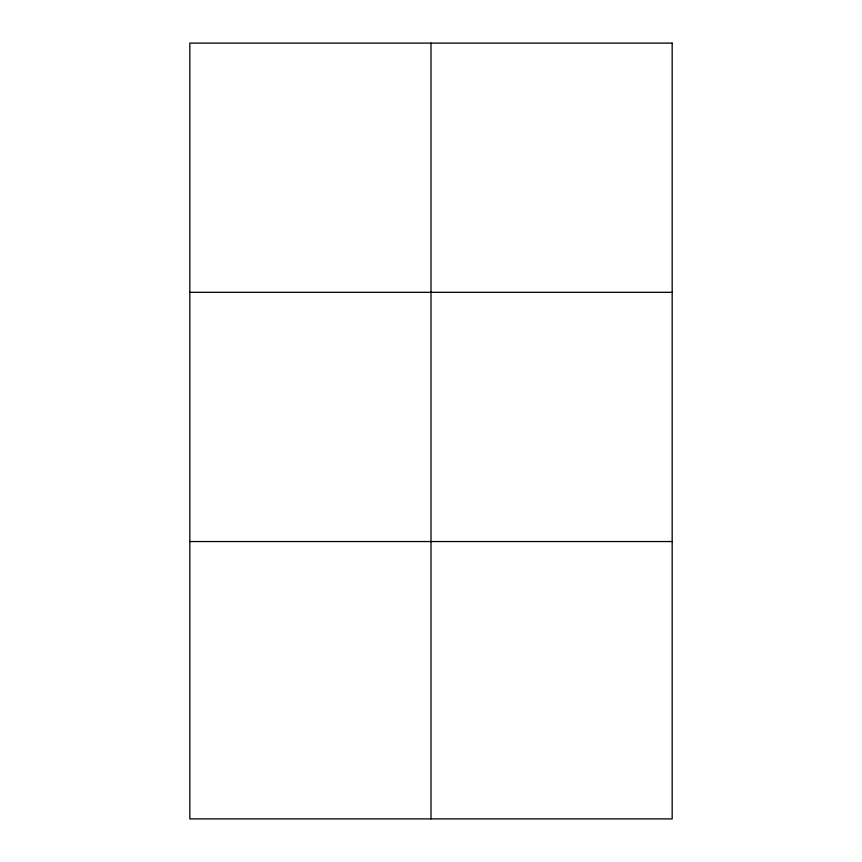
<?xml version="1.0" encoding="UTF-8"?>
<svg xmlns="http://www.w3.org/2000/svg" width="862" height="862" viewBox="0 0 862 862"><rect width="100%" height="100%" fill="white"/><g stroke="black" fill="none" stroke-linecap="round" stroke-linejoin="round"><path stroke-width="1.29" d="M189.823 292.326L672.177 292.326M189.823 541.541L672.177 541.541M431 43.1L431 818.9M672.177 43.1L189.823 43.1L189.823 818.9L672.177 818.9L672.177 43.1"/></g></svg>
